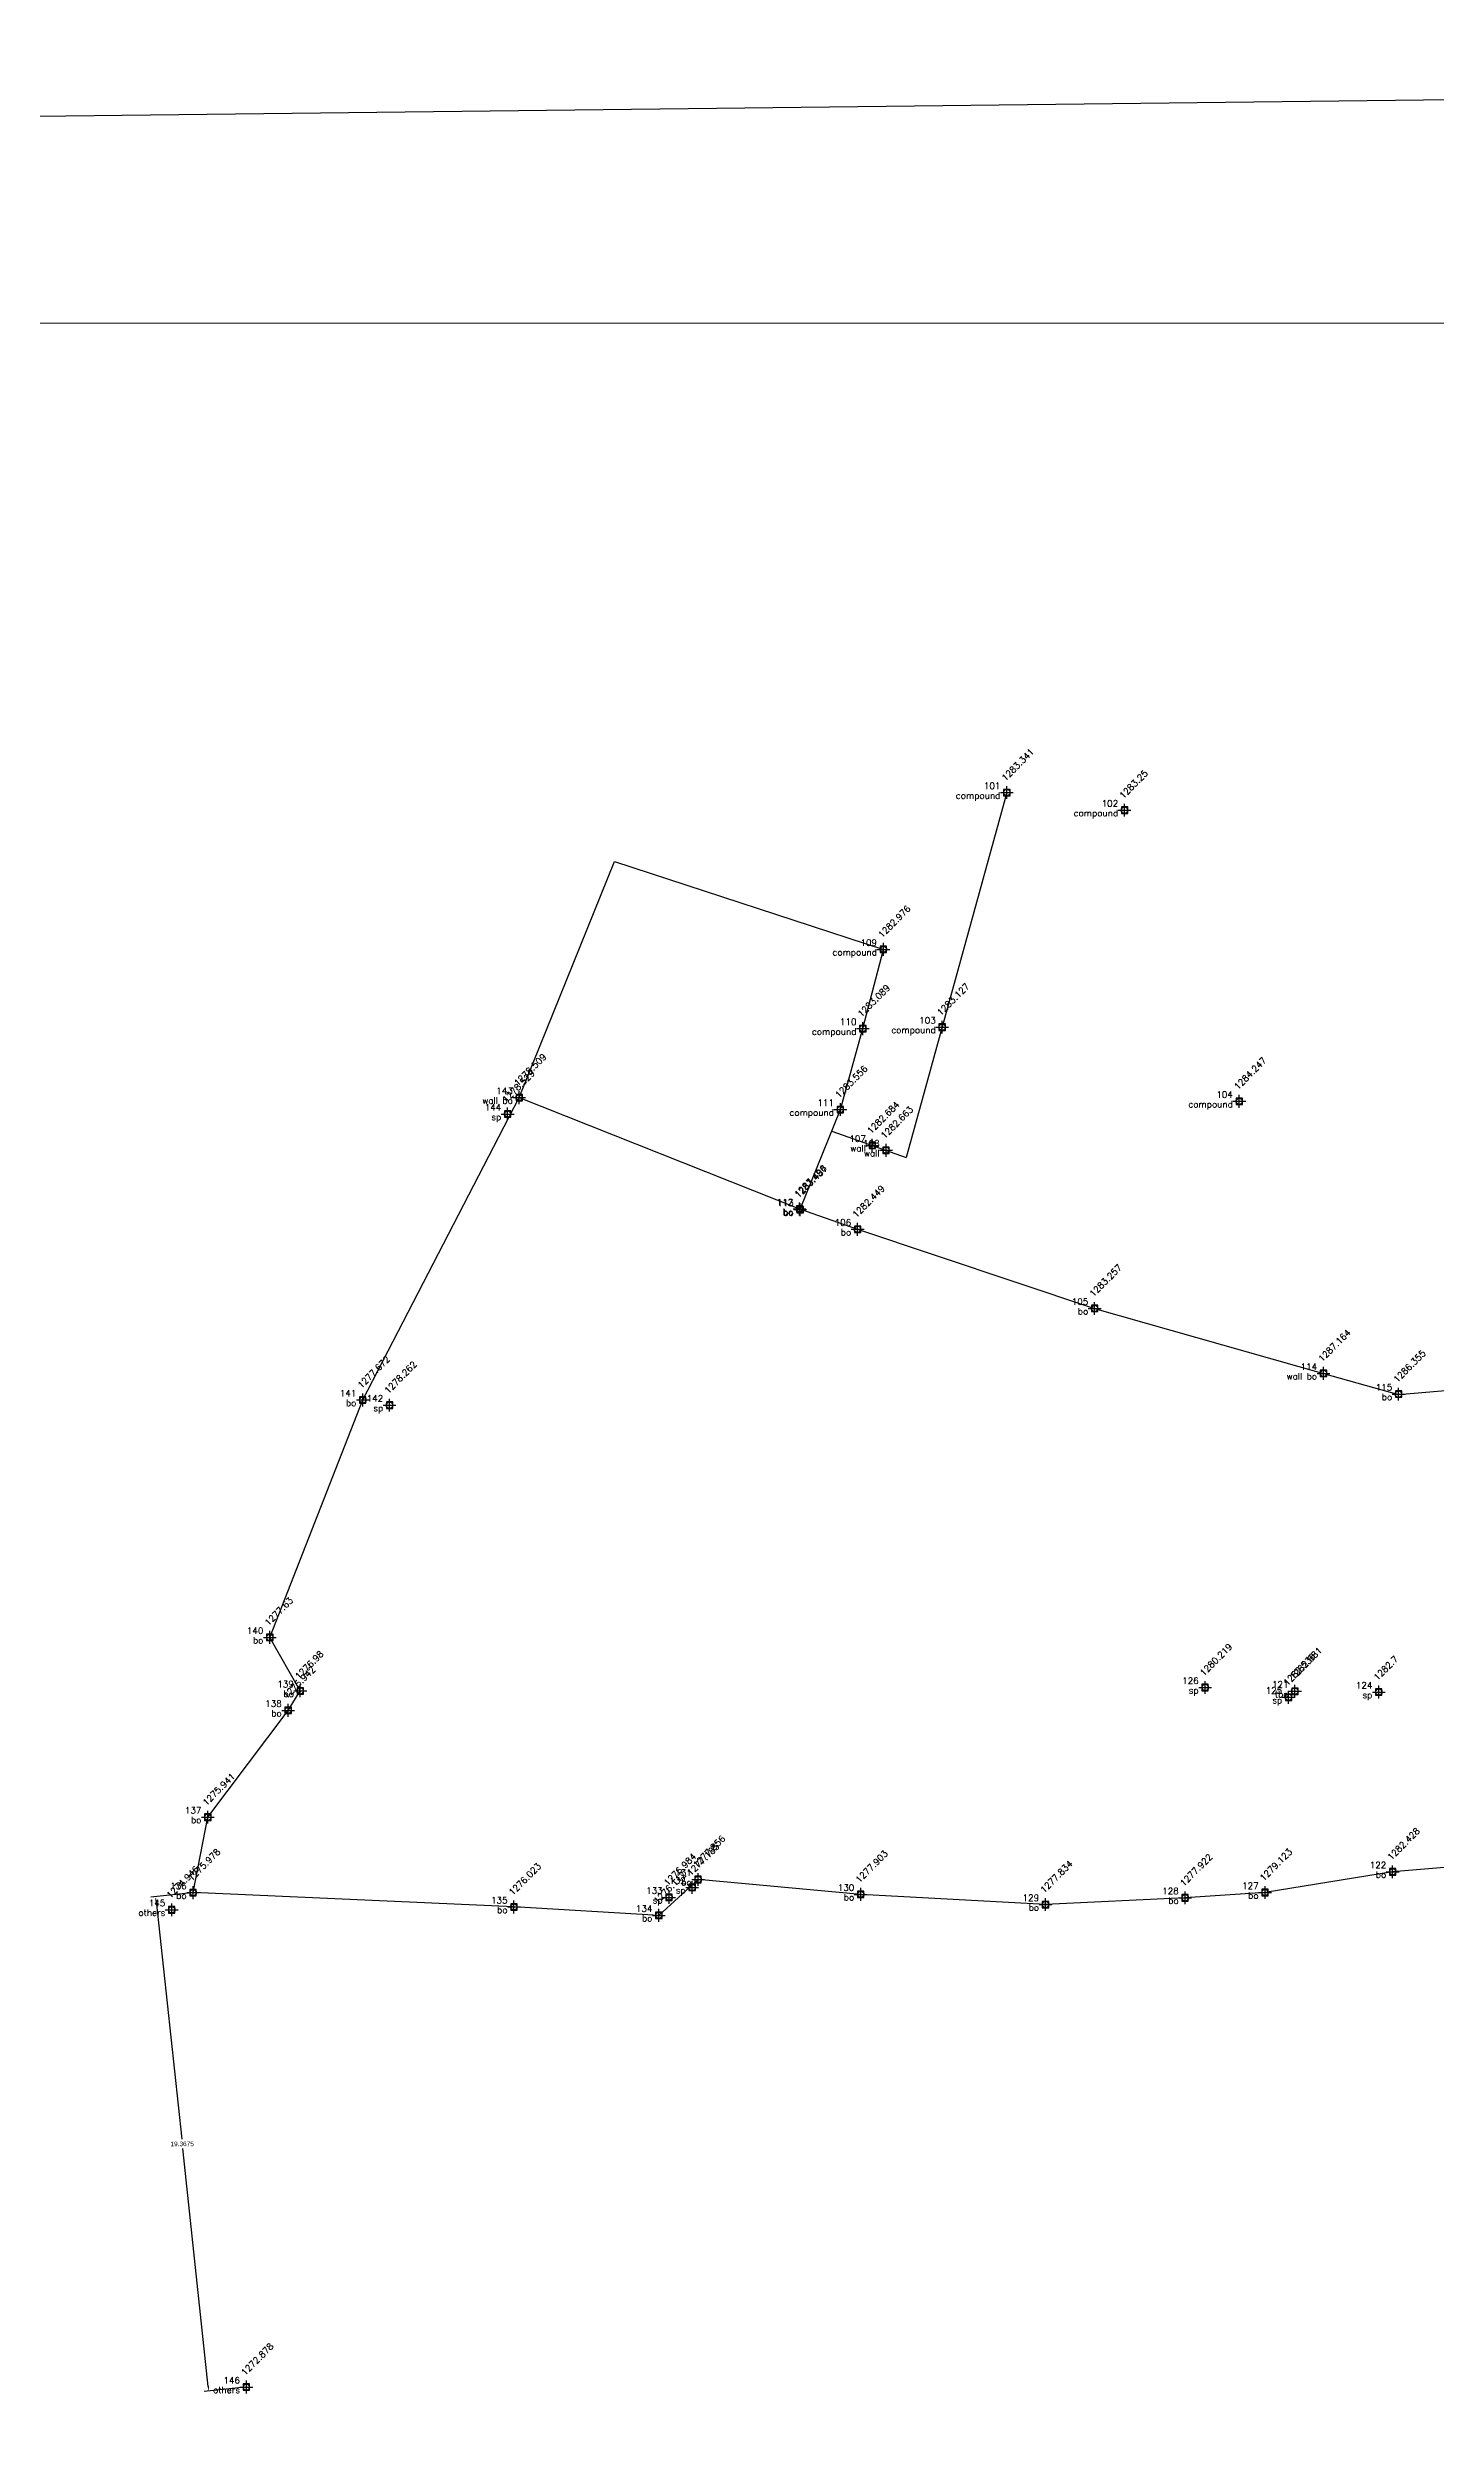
# Model space of a CAD drawing. Header units: metres. Extents: x 345912 to 349030, y 3061206 to 3061792.
# Drawn here: x 347432.5 to 347486.6, y 3061614.8 to 3061707.9 of the extents above; entities that cross this region are included whole.
import ezdxf
from ezdxf.enums import TextEntityAlignment as Align

# ---------------------------------------------------------------- set-up
doc = ezdxf.new("R2010")
doc.units = ezdxf.units.M
doc.header["$MEASUREMENT"] = 0
doc.header["$PDMODE"] = 98
doc.header["$PDSIZE"] = 0.25
for name, color, linetype in [('bo', 7, 'Continuous'), ('Boundary', 6, 'Continuous'), ('compound', 7, 'Continuous'), ('Features', 5, 'Continuous'), ('others', 7, 'Continuous'), ('Points', 7, 'Continuous'), ('Points-ELV', 6, 'Continuous'), ('Points-NUM', 4, 'Continuous'), ('Points-TXT', 3, 'Continuous'), ('R', 1, 'Continuous'), ('sp', 7, 'Continuous'), ('tbo', 7, 'Continuous'), ('wall', 42, 'Continuous'), ('wall bo', 7, 'Continuous')]:
    doc.layers.add(name, color=color, linetype=linetype)
doc.styles.add('romans', font='romans.shx')
doc.styles.get("Standard").update_dxf_attribs({"font": 'arial.ttf'})
doc.dimstyles.get("Standard").update_dxf_attribs({"dimtxt": 0.18, "dimasz": 0.18, "dimexe": 0.18, "dimexo": 0.0625, "dimgap": 0.09, "dimtad": 0, "dimtih": 1, "dimtoh": 1, "dimdec": 4, "dimzin": 0, "dimdsep": 46, "dimtxsty": 'Standard', "dimcen": 0.09, "dimadec": 0, "dimazin": 0, "dimtfac": 1, "dimtdec": 4, "dimtofl": 0, "dimtmove": 0, "dimatfit": 3, "dimfxl": 1, "dimtolj": 1, "dimtzin": 0, "dimarcsym": 0})
picture_1 = doc.add_image_def('image1.jpg', size_in_pixel=(3507, 4960))

# ---------------------------------------------------------------- blocks, each defined once
blk = doc.blocks.new('POINTS')
at = {"layer": 'Points'}
blk.add_line((0, 0), (0, 0), dxfattribs=at)
blk.add_point((0, 0), dxfattribs=at)
at = {"layer": 'Points-ELV', "style": 'romans'}
blk.add_attdef('ELEV', text='', height=1, rotation=45, dxfattribs=at).set_placement((0, 0), align=Align.BOTTOM_LEFT)
at = {"layer": 'Points-NUM', "style": 'romans'}
blk.add_attdef('PTNUM', text='', height=1, dxfattribs=at).set_placement((0, 0), align=Align.BOTTOM_RIGHT)
at = {"layer": 'Points-TXT', "style": 'romans'}
blk.add_attdef('DESC', text='', height=1, dxfattribs=at).set_placement((0, 0), align=Align.BOTTOM_RIGHT)
blk = doc.blocks.new('*D3')
at = {"layer": 'Defpoints', "color": 0, "transparency": 16777216}
for p in [(346547.106, 3061289.259), (346547.719, 3061269.845), (346549.181, 3061270.003)]:
    blk.add_point(p, dxfattribs=at)
at = {"layer": 'Features', "color": 0, "lineweight": -2, "transparency": 16777216}
for p, q in [((346547.044, 3061289.252), (346545.465, 3061289.082)), ((346545.663, 3061288.922), (346546.661, 3061279.655)), ((346547.699, 3061270.024), (346546.701, 3061279.291)), ((346549.119, 3061269.996), (346547.54, 3061269.826))]:
    blk.add_line(p, q, dxfattribs=at)
at = {"layer": 'Features', "color": 0, "transparency": 16777216}
for points in [[(346545.693, 3061288.926), (346545.633, 3061288.919), (346545.644, 3061289.101)], [(346547.729, 3061270.028), (346547.669, 3061270.021), (346547.719, 3061269.845)]]:
    blk.add_solid(points, dxfattribs=at)
at = {"layer": 'Features', "color": 0, "transparency": 16777216, "insert": (346546.681, 3061279.473), "char_height": 0.18, "attachment_point": 5}
blk.add_mtext('\\A1;19.3675', dxfattribs=at)
blk = doc.blocks.new('dh')
at = {"layer": 'Boundary'}
blk.add_lwpolyline([(346598.692, 3061290.47), (346593.85, 3061290.071), (346588.876, 3061289.263), (346585.763, 3061289.057), (346580.322, 3061288.795), (346573.122, 3061289.192), (346566.785, 3061289.772), (346565.255, 3061288.375), (346559.609, 3061288.7), (346547.106, 3061289.259), (346547.68, 3061292.2), (346550.811, 3061296.359), (346551.282, 3061297.117), (346550.096, 3061299.2), (346553.718, 3061308.447), (346559.814, 3061320.222), (346570.738, 3061315.886), (346573, 3061315.095), (346582.238, 3061312.012), (346591.155, 3061309.482), (346594.07465, 3061308.65361), (346600.012, 3061309.172)], dxfattribs=at)
at = {"layer": 'Features'}
for points in [[(346578.814, 3061332.103), (346574.89876, 3061317.89177)], [(346559.814, 3061320.222), (346563.52092, 3061329.41907), (346574.005, 3061325.996)], [(346570.76731, 3061315.87437), (346572.329, 3061319.758), (346573.205, 3061322.91), (346574.005, 3061325.996)], [(346571.99222, 3061318.92049), (346574.89876, 3061317.89177)]]:
    blk.add_lwpolyline(points, dxfattribs=at)
at = {"layer": 'R'}
for points in [[(346470.8, 3061337.185), (346474.65, 3061340.185), (346477.595, 3061342.279), (346480.492, 3061344.098), (346484.067, 3061346.193), (346493.109, 3061350.19), (346501.168, 3061352.853), (346507.472, 3061355.156), (346517.062, 3061356.668), (346525.415, 3061357.549), (346531.112, 3061358.336), (346598.36, 3061359.118), (346606.403, 3061359.135), (346619.498, 3061357.676), (346630.573, 3061355.794), (346651.92, 3061352.284)], [(346649.951, 3061343.735), (346627.556, 3061347.044), (346618.472, 3061348.789), (346597.905, 3061350.377), (346531.896, 3061350.384), (346516.74, 3061347.88), (346501.121, 3061344.123), (346497.494, 3061343.302), (346491.76, 3061340.668), (346490.424, 3061339.807), (346485.111, 3061335.573), (346482.366, 3061333.706), (346478.345, 3061331.457)]]:
    blk.add_lwpolyline(points, dxfattribs=at)
at = {"layer": 'bo', "linetype": 'Continuous'}
ref = blk.add_blockref('POINTS', (346570.738, 3061315.886, 1283.496), dxfattribs=at)
ref.add_attrib('PTNUM', '112', dxfattribs={"layer": 'Points-NUM', "height": 0.25, "style": 'romans'}).set_placement((346570.488, 3061315.9485, 1283.496), align=Align.BOTTOM_RIGHT)
ref.add_attrib('DESC', 'bo', dxfattribs={"layer": 'Points-TXT', "height": 0.25, "style": 'romans'}).set_placement((346570.488, 3061315.5735, 1283.496), align=Align.BOTTOM_RIGHT)
ref.add_attrib('ELEV', '1283.496', dxfattribs={"layer": 'Points-ELV', "height": 0.25, "rotation": 45, "style": 'romans'}).set_placement((346570.738, 3061316.261, 1283.496), align=Align.BOTTOM_LEFT)
ref = blk.add_blockref('POINTS', (346570.762, 3061315.861, 1283.487), dxfattribs=at)
ref.add_attrib('PTNUM', '113', dxfattribs={"layer": 'Points-NUM', "height": 0.25, "style": 'romans'}).set_placement((346570.512, 3061315.9235, 1283.487), align=Align.BOTTOM_RIGHT)
ref.add_attrib('DESC', 'bo', dxfattribs={"layer": 'Points-TXT', "height": 0.25, "style": 'romans'}).set_placement((346570.512, 3061315.5485, 1283.487), align=Align.BOTTOM_RIGHT)
ref.add_attrib('ELEV', '1283.487', dxfattribs={"layer": 'Points-ELV', "height": 0.25, "rotation": 45, "style": 'romans'}).set_placement((346570.762, 3061316.236, 1283.487), align=Align.BOTTOM_LEFT)
ref = blk.add_blockref('POINTS', (346573, 3061315.095, 1282.449), dxfattribs=at)
ref.add_attrib('PTNUM', '106', dxfattribs={"layer": 'Points-NUM', "height": 0.25, "style": 'romans'}).set_placement((346572.75, 3061315.1575, 1282.449), align=Align.BOTTOM_RIGHT)
ref.add_attrib('DESC', 'bo', dxfattribs={"layer": 'Points-TXT', "height": 0.25, "style": 'romans'}).set_placement((346572.75, 3061314.7825, 1282.449), align=Align.BOTTOM_RIGHT)
ref.add_attrib('ELEV', '1282.449', dxfattribs={"layer": 'Points-ELV', "height": 0.25, "rotation": 45, "style": 'romans'}).set_placement((346573, 3061315.47, 1282.449), align=Align.BOTTOM_LEFT)
ref = blk.add_blockref('POINTS', (346582.238, 3061312.012, 1283.257), dxfattribs=at)
ref.add_attrib('PTNUM', '105', dxfattribs={"layer": 'Points-NUM', "height": 0.25, "style": 'romans'}).set_placement((346581.988, 3061312.0745, 1283.257), align=Align.BOTTOM_RIGHT)
ref.add_attrib('DESC', 'bo', dxfattribs={"layer": 'Points-TXT', "height": 0.25, "style": 'romans'}).set_placement((346581.988, 3061311.6995, 1283.257), align=Align.BOTTOM_RIGHT)
ref.add_attrib('ELEV', '1283.257', dxfattribs={"layer": 'Points-ELV', "height": 0.25, "rotation": 45, "style": 'romans'}).set_placement((346582.238, 3061312.387, 1283.257), align=Align.BOTTOM_LEFT)
ref = blk.add_blockref('POINTS', (346594.081, 3061308.676, 1286.355), dxfattribs=at)
ref.add_attrib('PTNUM', '115', dxfattribs={"layer": 'Points-NUM', "height": 0.25, "style": 'romans'}).set_placement((346593.831, 3061308.7385, 1286.355), align=Align.BOTTOM_RIGHT)
ref.add_attrib('DESC', 'bo', dxfattribs={"layer": 'Points-TXT', "height": 0.25, "style": 'romans'}).set_placement((346593.831, 3061308.3635, 1286.355), align=Align.BOTTOM_RIGHT)
ref.add_attrib('ELEV', '1286.355', dxfattribs={"layer": 'Points-ELV', "height": 0.25, "rotation": 45, "style": 'romans'}).set_placement((346594.081, 3061309.051, 1286.355), align=Align.BOTTOM_LEFT)
ref = blk.add_blockref('POINTS', (346553.718, 3061308.447, 1277.672), dxfattribs=at)
ref.add_attrib('PTNUM', '141', dxfattribs={"layer": 'Points-NUM', "height": 0.25, "style": 'romans'}).set_placement((346553.468, 3061308.5095, 1277.672), align=Align.BOTTOM_RIGHT)
ref.add_attrib('DESC', 'bo', dxfattribs={"layer": 'Points-TXT', "height": 0.25, "style": 'romans'}).set_placement((346553.468, 3061308.1345, 1277.672), align=Align.BOTTOM_RIGHT)
ref.add_attrib('ELEV', '1277.672', dxfattribs={"layer": 'Points-ELV', "height": 0.25, "rotation": 45, "style": 'romans'}).set_placement((346553.718, 3061308.822, 1277.672), align=Align.BOTTOM_LEFT)
ref = blk.add_blockref('POINTS', (346550.096, 3061299.2, 1277.63), dxfattribs=at)
ref.add_attrib('PTNUM', '140', dxfattribs={"layer": 'Points-NUM', "height": 0.25, "style": 'romans'}).set_placement((346549.846, 3061299.2625, 1277.63), align=Align.BOTTOM_RIGHT)
ref.add_attrib('DESC', 'bo', dxfattribs={"layer": 'Points-TXT', "height": 0.25, "style": 'romans'}).set_placement((346549.846, 3061298.8875, 1277.63), align=Align.BOTTOM_RIGHT)
ref.add_attrib('ELEV', '1277.63', dxfattribs={"layer": 'Points-ELV', "height": 0.25, "rotation": 45, "style": 'romans'}).set_placement((346550.096, 3061299.575, 1277.63), align=Align.BOTTOM_LEFT)
ref = blk.add_blockref('POINTS', (346551.282, 3061297.117, 1276.98), dxfattribs=at)
ref.add_attrib('PTNUM', '139', dxfattribs={"layer": 'Points-NUM', "height": 0.25, "style": 'romans'}).set_placement((346551.032, 3061297.1795, 1276.98), align=Align.BOTTOM_RIGHT)
ref.add_attrib('DESC', 'bo', dxfattribs={"layer": 'Points-TXT', "height": 0.25, "style": 'romans'}).set_placement((346551.032, 3061296.8045, 1276.98), align=Align.BOTTOM_RIGHT)
ref.add_attrib('ELEV', '1276.98', dxfattribs={"layer": 'Points-ELV', "height": 0.25, "rotation": 45, "style": 'romans'}).set_placement((346551.282, 3061297.492, 1276.98), align=Align.BOTTOM_LEFT)
ref = blk.add_blockref('POINTS', (346550.811, 3061296.359, 1275.942), dxfattribs=at)
ref.add_attrib('PTNUM', '138', dxfattribs={"layer": 'Points-NUM', "height": 0.25, "style": 'romans'}).set_placement((346550.561, 3061296.4215, 1275.942), align=Align.BOTTOM_RIGHT)
ref.add_attrib('DESC', 'bo', dxfattribs={"layer": 'Points-TXT', "height": 0.25, "style": 'romans'}).set_placement((346550.561, 3061296.0465, 1275.942), align=Align.BOTTOM_RIGHT)
ref.add_attrib('ELEV', '1275.942', dxfattribs={"layer": 'Points-ELV', "height": 0.25, "rotation": 45, "style": 'romans'}).set_placement((346550.811, 3061296.734, 1275.942), align=Align.BOTTOM_LEFT)
ref = blk.add_blockref('POINTS', (346547.68, 3061292.2, 1275.941), dxfattribs=at)
ref.add_attrib('PTNUM', '137', dxfattribs={"layer": 'Points-NUM', "height": 0.25, "style": 'romans'}).set_placement((346547.43, 3061292.2625, 1275.941), align=Align.BOTTOM_RIGHT)
ref.add_attrib('DESC', 'bo', dxfattribs={"layer": 'Points-TXT', "height": 0.25, "style": 'romans'}).set_placement((346547.43, 3061291.8875, 1275.941), align=Align.BOTTOM_RIGHT)
ref.add_attrib('ELEV', '1275.941', dxfattribs={"layer": 'Points-ELV', "height": 0.25, "rotation": 45, "style": 'romans'}).set_placement((346547.68, 3061292.575, 1275.941), align=Align.BOTTOM_LEFT)
ref = blk.add_blockref('POINTS', (346593.85, 3061290.071, 1282.428), dxfattribs=at)
ref.add_attrib('PTNUM', '122', dxfattribs={"layer": 'Points-NUM', "height": 0.25, "style": 'romans'}).set_placement((346593.6, 3061290.1335, 1282.428), align=Align.BOTTOM_RIGHT)
ref.add_attrib('DESC', 'bo', dxfattribs={"layer": 'Points-TXT', "height": 0.25, "style": 'romans'}).set_placement((346593.6, 3061289.7585, 1282.428), align=Align.BOTTOM_RIGHT)
ref.add_attrib('ELEV', '1282.428', dxfattribs={"layer": 'Points-ELV', "height": 0.25, "rotation": 45, "style": 'romans'}).set_placement((346593.85, 3061290.446, 1282.428), align=Align.BOTTOM_LEFT)
ref = blk.add_blockref('POINTS', (346547.106, 3061289.259, 1275.978), dxfattribs=at)
ref.add_attrib('PTNUM', '136', dxfattribs={"layer": 'Points-NUM', "height": 0.25, "style": 'romans'}).set_placement((346546.856, 3061289.3215, 1275.978), align=Align.BOTTOM_RIGHT)
ref.add_attrib('DESC', 'bo', dxfattribs={"layer": 'Points-TXT', "height": 0.25, "style": 'romans'}).set_placement((346546.856, 3061288.9465, 1275.978), align=Align.BOTTOM_RIGHT)
ref.add_attrib('ELEV', '1275.978', dxfattribs={"layer": 'Points-ELV', "height": 0.25, "rotation": 45, "style": 'romans'}).set_placement((346547.106, 3061289.634, 1275.978), align=Align.BOTTOM_LEFT)
ref = blk.add_blockref('POINTS', (346566.785, 3061289.772, 1277.856), dxfattribs=at)
ref.add_attrib('PTNUM', '131', dxfattribs={"layer": 'Points-NUM', "height": 0.25, "style": 'romans'}).set_placement((346566.535, 3061289.8345, 1277.856), align=Align.BOTTOM_RIGHT)
ref.add_attrib('DESC', 'bo', dxfattribs={"layer": 'Points-TXT', "height": 0.25, "style": 'romans'}).set_placement((346566.535, 3061289.4595, 1277.856), align=Align.BOTTOM_RIGHT)
ref.add_attrib('ELEV', '1277.856', dxfattribs={"layer": 'Points-ELV', "height": 0.25, "rotation": 45, "style": 'romans'}).set_placement((346566.785, 3061290.147, 1277.856), align=Align.BOTTOM_LEFT)
ref = blk.add_blockref('POINTS', (346573.122, 3061289.192, 1277.903), dxfattribs=at)
ref.add_attrib('PTNUM', '130', dxfattribs={"layer": 'Points-NUM', "height": 0.25, "style": 'romans'}).set_placement((346572.872, 3061289.2545, 1277.903), align=Align.BOTTOM_RIGHT)
ref.add_attrib('DESC', 'bo', dxfattribs={"layer": 'Points-TXT', "height": 0.25, "style": 'romans'}).set_placement((346572.872, 3061288.8795, 1277.903), align=Align.BOTTOM_RIGHT)
ref.add_attrib('ELEV', '1277.903', dxfattribs={"layer": 'Points-ELV', "height": 0.25, "rotation": 45, "style": 'romans'}).set_placement((346573.122, 3061289.567, 1277.903), align=Align.BOTTOM_LEFT)
ref = blk.add_blockref('POINTS', (346585.763, 3061289.057, 1277.922), dxfattribs=at)
ref.add_attrib('PTNUM', '128', dxfattribs={"layer": 'Points-NUM', "height": 0.25, "style": 'romans'}).set_placement((346585.513, 3061289.1195, 1277.922), align=Align.BOTTOM_RIGHT)
ref.add_attrib('DESC', 'bo', dxfattribs={"layer": 'Points-TXT', "height": 0.25, "style": 'romans'}).set_placement((346585.513, 3061288.7445, 1277.922), align=Align.BOTTOM_RIGHT)
ref.add_attrib('ELEV', '1277.922', dxfattribs={"layer": 'Points-ELV', "height": 0.25, "rotation": 45, "style": 'romans'}).set_placement((346585.763, 3061289.432, 1277.922), align=Align.BOTTOM_LEFT)
ref = blk.add_blockref('POINTS', (346588.876, 3061289.263, 1279.123), dxfattribs=at)
ref.add_attrib('PTNUM', '127', dxfattribs={"layer": 'Points-NUM', "height": 0.25, "style": 'romans'}).set_placement((346588.626, 3061289.3255, 1279.123), align=Align.BOTTOM_RIGHT)
ref.add_attrib('DESC', 'bo', dxfattribs={"layer": 'Points-TXT', "height": 0.25, "style": 'romans'}).set_placement((346588.626, 3061288.9505, 1279.123), align=Align.BOTTOM_RIGHT)
ref.add_attrib('ELEV', '1279.123', dxfattribs={"layer": 'Points-ELV', "height": 0.25, "rotation": 45, "style": 'romans'}).set_placement((346588.876, 3061289.638, 1279.123), align=Align.BOTTOM_LEFT)
ref = blk.add_blockref('POINTS', (346559.609, 3061288.7, 1276.023), dxfattribs=at)
ref.add_attrib('PTNUM', '135', dxfattribs={"layer": 'Points-NUM', "height": 0.25, "style": 'romans'}).set_placement((346559.359, 3061288.7625, 1276.023), align=Align.BOTTOM_RIGHT)
ref.add_attrib('DESC', 'bo', dxfattribs={"layer": 'Points-TXT', "height": 0.25, "style": 'romans'}).set_placement((346559.359, 3061288.3875, 1276.023), align=Align.BOTTOM_RIGHT)
ref.add_attrib('ELEV', '1276.023', dxfattribs={"layer": 'Points-ELV', "height": 0.25, "rotation": 45, "style": 'romans'}).set_placement((346559.609, 3061289.075, 1276.023), align=Align.BOTTOM_LEFT)
ref = blk.add_blockref('POINTS', (346565.255, 3061288.375, 1276.112), dxfattribs=at)
ref.add_attrib('PTNUM', '134', dxfattribs={"layer": 'Points-NUM', "height": 0.25, "style": 'romans'}).set_placement((346565.005, 3061288.4375, 1276.112), align=Align.BOTTOM_RIGHT)
ref.add_attrib('DESC', 'bo', dxfattribs={"layer": 'Points-TXT', "height": 0.25, "style": 'romans'}).set_placement((346565.005, 3061288.0625, 1276.112), align=Align.BOTTOM_RIGHT)
ref.add_attrib('ELEV', '1276.112', dxfattribs={"layer": 'Points-ELV', "height": 0.25, "rotation": 45, "style": 'romans'}).set_placement((346565.255, 3061288.75, 1276.112), align=Align.BOTTOM_LEFT)
ref = blk.add_blockref('POINTS', (346580.322, 3061288.795, 1277.834), dxfattribs=at)
ref.add_attrib('PTNUM', '129', dxfattribs={"layer": 'Points-NUM', "height": 0.25, "style": 'romans'}).set_placement((346580.072, 3061288.8575, 1277.834), align=Align.BOTTOM_RIGHT)
ref.add_attrib('DESC', 'bo', dxfattribs={"layer": 'Points-TXT', "height": 0.25, "style": 'romans'}).set_placement((346580.072, 3061288.4825, 1277.834), align=Align.BOTTOM_RIGHT)
ref.add_attrib('ELEV', '1277.834', dxfattribs={"layer": 'Points-ELV', "height": 0.25, "rotation": 45, "style": 'romans'}).set_placement((346580.322, 3061289.17, 1277.834), align=Align.BOTTOM_LEFT)
at = {"layer": 'compound', "linetype": 'Continuous'}
ref = blk.add_blockref('POINTS', (346578.814, 3061332.103, 1283.341), dxfattribs=at)
ref.add_attrib('PTNUM', '101', dxfattribs={"layer": 'Points-NUM', "height": 0.25, "style": 'romans'}).set_placement((346578.564, 3061332.1655, 1283.341), align=Align.BOTTOM_RIGHT)
ref.add_attrib('DESC', 'compound', dxfattribs={"layer": 'Points-TXT', "height": 0.25, "style": 'romans'}).set_placement((346578.564, 3061331.7905, 1283.341), align=Align.BOTTOM_RIGHT)
ref.add_attrib('ELEV', '1283.341', dxfattribs={"layer": 'Points-ELV', "height": 0.25, "rotation": 45, "style": 'romans'}).set_placement((346578.814, 3061332.478, 1283.341), align=Align.BOTTOM_LEFT)
ref = blk.add_blockref('POINTS', (346583.403, 3061331.417, 1283.25), dxfattribs=at)
ref.add_attrib('PTNUM', '102', dxfattribs={"layer": 'Points-NUM', "height": 0.25, "style": 'romans'}).set_placement((346583.153, 3061331.4795, 1283.25), align=Align.BOTTOM_RIGHT)
ref.add_attrib('DESC', 'compound', dxfattribs={"layer": 'Points-TXT', "height": 0.25, "style": 'romans'}).set_placement((346583.153, 3061331.1045, 1283.25), align=Align.BOTTOM_RIGHT)
ref.add_attrib('ELEV', '1283.25', dxfattribs={"layer": 'Points-ELV', "height": 0.25, "rotation": 45, "style": 'romans'}).set_placement((346583.403, 3061331.792, 1283.25), align=Align.BOTTOM_LEFT)
ref = blk.add_blockref('POINTS', (346574.005, 3061325.996, 1282.976), dxfattribs=at)
ref.add_attrib('PTNUM', '109', dxfattribs={"layer": 'Points-NUM', "height": 0.25, "style": 'romans'}).set_placement((346573.755, 3061326.0585, 1282.976), align=Align.BOTTOM_RIGHT)
ref.add_attrib('DESC', 'compound', dxfattribs={"layer": 'Points-TXT', "height": 0.25, "style": 'romans'}).set_placement((346573.755, 3061325.6835, 1282.976), align=Align.BOTTOM_RIGHT)
ref.add_attrib('ELEV', '1282.976', dxfattribs={"layer": 'Points-ELV', "height": 0.25, "rotation": 45, "style": 'romans'}).set_placement((346574.005, 3061326.371, 1282.976), align=Align.BOTTOM_LEFT)
ref = blk.add_blockref('POINTS', (346573.205, 3061322.91, 1283.089), dxfattribs=at)
ref.add_attrib('PTNUM', '110', dxfattribs={"layer": 'Points-NUM', "height": 0.25, "style": 'romans'}).set_placement((346572.955, 3061322.9725, 1283.089), align=Align.BOTTOM_RIGHT)
ref.add_attrib('DESC', 'compound', dxfattribs={"layer": 'Points-TXT', "height": 0.25, "style": 'romans'}).set_placement((346572.955, 3061322.5975, 1283.089), align=Align.BOTTOM_RIGHT)
ref.add_attrib('ELEV', '1283.089', dxfattribs={"layer": 'Points-ELV', "height": 0.25, "rotation": 45, "style": 'romans'}).set_placement((346573.205, 3061323.285, 1283.089), align=Align.BOTTOM_LEFT)
ref = blk.add_blockref('POINTS', (346576.297, 3061322.967, 1283.127), dxfattribs=at)
ref.add_attrib('PTNUM', '103', dxfattribs={"layer": 'Points-NUM', "height": 0.25, "style": 'romans'}).set_placement((346576.047, 3061323.0295, 1283.127), align=Align.BOTTOM_RIGHT)
ref.add_attrib('DESC', 'compound', dxfattribs={"layer": 'Points-TXT', "height": 0.25, "style": 'romans'}).set_placement((346576.047, 3061322.6545, 1283.127), align=Align.BOTTOM_RIGHT)
ref.add_attrib('ELEV', '1283.127', dxfattribs={"layer": 'Points-ELV', "height": 0.25, "rotation": 45, "style": 'romans'}).set_placement((346576.297, 3061323.342, 1283.127), align=Align.BOTTOM_LEFT)
ref = blk.add_blockref('POINTS', (346572.329, 3061319.758, 1283.556), dxfattribs=at)
ref.add_attrib('PTNUM', '111', dxfattribs={"layer": 'Points-NUM', "height": 0.25, "style": 'romans'}).set_placement((346572.079, 3061319.8205, 1283.556), align=Align.BOTTOM_RIGHT)
ref.add_attrib('DESC', 'compound', dxfattribs={"layer": 'Points-TXT', "height": 0.25, "style": 'romans'}).set_placement((346572.079, 3061319.4455, 1283.556), align=Align.BOTTOM_RIGHT)
ref.add_attrib('ELEV', '1283.556', dxfattribs={"layer": 'Points-ELV', "height": 0.25, "rotation": 45, "style": 'romans'}).set_placement((346572.329, 3061320.133, 1283.556), align=Align.BOTTOM_LEFT)
ref = blk.add_blockref('POINTS', (346587.873, 3061320.079, 1284.247), dxfattribs=at)
ref.add_attrib('PTNUM', '104', dxfattribs={"layer": 'Points-NUM', "height": 0.25, "style": 'romans'}).set_placement((346587.623, 3061320.1415, 1284.247), align=Align.BOTTOM_RIGHT)
ref.add_attrib('DESC', 'compound', dxfattribs={"layer": 'Points-TXT', "height": 0.25, "style": 'romans'}).set_placement((346587.623, 3061319.7665, 1284.247), align=Align.BOTTOM_RIGHT)
ref.add_attrib('ELEV', '1284.247', dxfattribs={"layer": 'Points-ELV', "height": 0.25, "rotation": 45, "style": 'romans'}).set_placement((346587.873, 3061320.454, 1284.247), align=Align.BOTTOM_LEFT)
at = {"layer": 'others', "linetype": 'Continuous'}
ref = blk.add_blockref('POINTS', (346546.273, 3061288.591, 1274.946), dxfattribs=at)
ref.add_attrib('PTNUM', '145', dxfattribs={"layer": 'Points-NUM', "height": 0.25, "style": 'romans'}).set_placement((346546.023, 3061288.6535, 1274.946), align=Align.BOTTOM_RIGHT)
ref.add_attrib('DESC', 'others', dxfattribs={"layer": 'Points-TXT', "height": 0.25, "style": 'romans'}).set_placement((346546.023, 3061288.2785, 1274.946), align=Align.BOTTOM_RIGHT)
ref.add_attrib('ELEV', '1274.946', dxfattribs={"layer": 'Points-ELV', "height": 0.25, "rotation": 45, "style": 'romans'}).set_placement((346546.273, 3061288.966, 1274.946), align=Align.BOTTOM_LEFT)
ref = blk.add_blockref('POINTS', (346549.181, 3061270.003, 1272.878), dxfattribs=at)
ref.add_attrib('PTNUM', '146', dxfattribs={"layer": 'Points-NUM', "height": 0.25, "style": 'romans'}).set_placement((346548.931, 3061270.0655, 1272.878), align=Align.BOTTOM_RIGHT)
ref.add_attrib('DESC', 'others', dxfattribs={"layer": 'Points-TXT', "height": 0.25, "style": 'romans'}).set_placement((346548.931, 3061269.6905, 1272.878), align=Align.BOTTOM_RIGHT)
ref.add_attrib('ELEV', '1272.878', dxfattribs={"layer": 'Points-ELV', "height": 0.25, "rotation": 45, "style": 'romans'}).set_placement((346549.181, 3061270.378, 1272.878), align=Align.BOTTOM_LEFT)
at = {"layer": 'sp', "linetype": 'Continuous'}
ref = blk.add_blockref('POINTS', (346559.362, 3061319.583, 1278.529), dxfattribs=at)
ref.add_attrib('PTNUM', '144', dxfattribs={"layer": 'Points-NUM', "height": 0.25, "style": 'romans'}).set_placement((346559.112, 3061319.6455, 1278.529), align=Align.BOTTOM_RIGHT)
ref.add_attrib('DESC', 'sp', dxfattribs={"layer": 'Points-TXT', "height": 0.25, "style": 'romans'}).set_placement((346559.112, 3061319.2705, 1278.529), align=Align.BOTTOM_RIGHT)
ref.add_attrib('ELEV', '1278.529', dxfattribs={"layer": 'Points-ELV', "height": 0.25, "rotation": 45, "style": 'romans'}).set_placement((346559.362, 3061319.958, 1278.529), align=Align.BOTTOM_LEFT)
ref = blk.add_blockref('POINTS', (346554.762, 3061308.244, 1278.262), dxfattribs=at)
ref.add_attrib('PTNUM', '142', dxfattribs={"layer": 'Points-NUM', "height": 0.25, "style": 'romans'}).set_placement((346554.512, 3061308.3065, 1278.262), align=Align.BOTTOM_RIGHT)
ref.add_attrib('DESC', 'sp', dxfattribs={"layer": 'Points-TXT', "height": 0.25, "style": 'romans'}).set_placement((346554.512, 3061307.9315, 1278.262), align=Align.BOTTOM_RIGHT)
ref.add_attrib('ELEV', '1278.262', dxfattribs={"layer": 'Points-ELV', "height": 0.25, "rotation": 45, "style": 'romans'}).set_placement((346554.762, 3061308.619, 1278.262), align=Align.BOTTOM_LEFT)
ref = blk.add_blockref('POINTS', (346586.541, 3061297.249, 1280.219), dxfattribs=at)
ref.add_attrib('PTNUM', '126', dxfattribs={"layer": 'Points-NUM', "height": 0.25, "style": 'romans'}).set_placement((346586.291, 3061297.3115, 1280.219), align=Align.BOTTOM_RIGHT)
ref.add_attrib('DESC', 'sp', dxfattribs={"layer": 'Points-TXT', "height": 0.25, "style": 'romans'}).set_placement((346586.291, 3061296.9365, 1280.219), align=Align.BOTTOM_RIGHT)
ref.add_attrib('ELEV', '1280.219', dxfattribs={"layer": 'Points-ELV', "height": 0.25, "rotation": 45, "style": 'romans'}).set_placement((346586.541, 3061297.624, 1280.219), align=Align.BOTTOM_LEFT)
ref = blk.add_blockref('POINTS', (346589.794, 3061296.869, 1282.536), dxfattribs=at)
ref.add_attrib('PTNUM', '125', dxfattribs={"layer": 'Points-NUM', "height": 0.25, "style": 'romans'}).set_placement((346589.544, 3061296.9315, 1282.536), align=Align.BOTTOM_RIGHT)
ref.add_attrib('DESC', 'sp', dxfattribs={"layer": 'Points-TXT', "height": 0.25, "style": 'romans'}).set_placement((346589.544, 3061296.5565, 1282.536), align=Align.BOTTOM_RIGHT)
ref.add_attrib('ELEV', '1282.536', dxfattribs={"layer": 'Points-ELV', "height": 0.25, "rotation": 45, "style": 'romans'}).set_placement((346589.794, 3061297.244, 1282.536), align=Align.BOTTOM_LEFT)
ref = blk.add_blockref('POINTS', (346593.309, 3061297.072, 1282.7), dxfattribs=at)
ref.add_attrib('PTNUM', '124', dxfattribs={"layer": 'Points-NUM', "height": 0.25, "style": 'romans'}).set_placement((346593.059, 3061297.1345, 1282.7), align=Align.BOTTOM_RIGHT)
ref.add_attrib('DESC', 'sp', dxfattribs={"layer": 'Points-TXT', "height": 0.25, "style": 'romans'}).set_placement((346593.059, 3061296.7595, 1282.7), align=Align.BOTTOM_RIGHT)
ref.add_attrib('ELEV', '1282.7', dxfattribs={"layer": 'Points-ELV', "height": 0.25, "rotation": 45, "style": 'romans'}).set_placement((346593.309, 3061297.447, 1282.7), align=Align.BOTTOM_LEFT)
ref = blk.add_blockref('POINTS', (346565.653, 3061289.076, 1276.984), dxfattribs=at)
ref.add_attrib('PTNUM', '133', dxfattribs={"layer": 'Points-NUM', "height": 0.25, "style": 'romans'}).set_placement((346565.403, 3061289.1385, 1276.984), align=Align.BOTTOM_RIGHT)
ref.add_attrib('DESC', 'sp', dxfattribs={"layer": 'Points-TXT', "height": 0.25, "style": 'romans'}).set_placement((346565.403, 3061288.7635, 1276.984), align=Align.BOTTOM_RIGHT)
ref.add_attrib('ELEV', '1276.984', dxfattribs={"layer": 'Points-ELV', "height": 0.25, "rotation": 45, "style": 'romans'}).set_placement((346565.653, 3061289.451, 1276.984), align=Align.BOTTOM_LEFT)
ref = blk.add_blockref('POINTS', (346566.554, 3061289.462, 1277.185), dxfattribs=at)
ref.add_attrib('PTNUM', '132', dxfattribs={"layer": 'Points-NUM', "height": 0.25, "style": 'romans'}).set_placement((346566.304, 3061289.5245, 1277.185), align=Align.BOTTOM_RIGHT)
ref.add_attrib('DESC', 'sp', dxfattribs={"layer": 'Points-TXT', "height": 0.25, "style": 'romans'}).set_placement((346566.304, 3061289.1495, 1277.185), align=Align.BOTTOM_RIGHT)
ref.add_attrib('ELEV', '1277.185', dxfattribs={"layer": 'Points-ELV', "height": 0.25, "rotation": 45, "style": 'romans'}).set_placement((346566.554, 3061289.837, 1277.185), align=Align.BOTTOM_LEFT)
at = {"layer": 'tbo', "linetype": 'Continuous'}
ref = blk.add_blockref('POINTS', (346590.042, 3061297.103, 1282.681), dxfattribs=at)
ref.add_attrib('PTNUM', '121', dxfattribs={"layer": 'Points-NUM', "height": 0.25, "style": 'romans'}).set_placement((346589.792, 3061297.1655, 1282.681), align=Align.BOTTOM_RIGHT)
ref.add_attrib('DESC', 'tbo', dxfattribs={"layer": 'Points-TXT', "height": 0.25, "style": 'romans'}).set_placement((346589.792, 3061296.7905, 1282.681), align=Align.BOTTOM_RIGHT)
ref.add_attrib('ELEV', '1282.681', dxfattribs={"layer": 'Points-ELV', "height": 0.25, "rotation": 45, "style": 'romans'}).set_placement((346590.042, 3061297.478, 1282.681), align=Align.BOTTOM_LEFT)
at = {"layer": 'wall', "linetype": 'Continuous'}
ref = blk.add_blockref('POINTS', (346573.573, 3061318.361, 1282.684), dxfattribs=at)
ref.add_attrib('PTNUM', '107', dxfattribs={"layer": 'Points-NUM', "height": 0.25, "style": 'romans'}).set_placement((346573.323, 3061318.4235, 1282.684), align=Align.BOTTOM_RIGHT)
ref.add_attrib('DESC', 'wall', dxfattribs={"layer": 'Points-TXT', "height": 0.25, "style": 'romans'}).set_placement((346573.323, 3061318.0485, 1282.684), align=Align.BOTTOM_RIGHT)
ref.add_attrib('ELEV', '1282.684', dxfattribs={"layer": 'Points-ELV', "height": 0.25, "rotation": 45, "style": 'romans'}).set_placement((346573.573, 3061318.736, 1282.684), align=Align.BOTTOM_LEFT)
ref = blk.add_blockref('POINTS', (346574.107, 3061318.172, 1282.663), dxfattribs=at)
ref.add_attrib('PTNUM', '108', dxfattribs={"layer": 'Points-NUM', "height": 0.25, "style": 'romans'}).set_placement((346573.857, 3061318.2345, 1282.663), align=Align.BOTTOM_RIGHT)
ref.add_attrib('DESC', 'wall', dxfattribs={"layer": 'Points-TXT', "height": 0.25, "style": 'romans'}).set_placement((346573.857, 3061317.8595, 1282.663), align=Align.BOTTOM_RIGHT)
ref.add_attrib('ELEV', '1282.663', dxfattribs={"layer": 'Points-ELV', "height": 0.25, "rotation": 45, "style": 'romans'}).set_placement((346574.107, 3061318.547, 1282.663), align=Align.BOTTOM_LEFT)
at = {"layer": 'wall bo', "linetype": 'Continuous'}
ref = blk.add_blockref('POINTS', (346559.814, 3061320.222, 1278.509), dxfattribs=at)
ref.add_attrib('PTNUM', '143', dxfattribs={"layer": 'Points-NUM', "height": 0.25, "style": 'romans'}).set_placement((346559.564, 3061320.2845, 1278.509), align=Align.BOTTOM_RIGHT)
ref.add_attrib('DESC', 'wall bo', dxfattribs={"layer": 'Points-TXT', "height": 0.25, "style": 'romans'}).set_placement((346559.564, 3061319.9095, 1278.509), align=Align.BOTTOM_RIGHT)
ref.add_attrib('ELEV', '1278.509', dxfattribs={"layer": 'Points-ELV', "height": 0.25, "rotation": 45, "style": 'romans'}).set_placement((346559.814, 3061320.597, 1278.509), align=Align.BOTTOM_LEFT)
ref = blk.add_blockref('POINTS', (346591.155, 3061309.482, 1287.164), dxfattribs=at)
ref.add_attrib('PTNUM', '114', dxfattribs={"layer": 'Points-NUM', "height": 0.25, "style": 'romans'}).set_placement((346590.905, 3061309.5445, 1287.164), align=Align.BOTTOM_RIGHT)
ref.add_attrib('DESC', 'wall bo', dxfattribs={"layer": 'Points-TXT', "height": 0.25, "style": 'romans'}).set_placement((346590.905, 3061309.1695, 1287.164), align=Align.BOTTOM_RIGHT)
ref.add_attrib('ELEV', '1287.164', dxfattribs={"layer": 'Points-ELV', "height": 0.25, "rotation": 45, "style": 'romans'}).set_placement((346591.155, 3061309.857, 1287.164), align=Align.BOTTOM_LEFT)
at = {"layer": 'Features'}
dim = blk.add_aligned_dim(p1=(346547.106, 3061289.259), p2=(346549.181, 3061270.003), distance=-1.47088, dimstyle='Standard', dxfattribs=at)
dim.commit()
dim.dimension.update_dxf_attribs({"geometry": '*D3', "text_midpoint": (346546.68109, 3061279.47341)})

msp = doc.modelspace()

# ---------------------------------------------------------------- block references
at = {"layer": 'Features'}
msp.add_blockref('dh', (891.09142, 346.74432), dxfattribs=at)

# ---------------------------------------------------------------- pictures from other files: only their frames are drawn
image = msp.add_image(picture_1, insert=(347287.99527, 3061288.16493), size_in_units=(356.3112, 503.936), dxfattribs=at)
image.dxf.flags = 7

doc.saveas('drawing.dxf')
